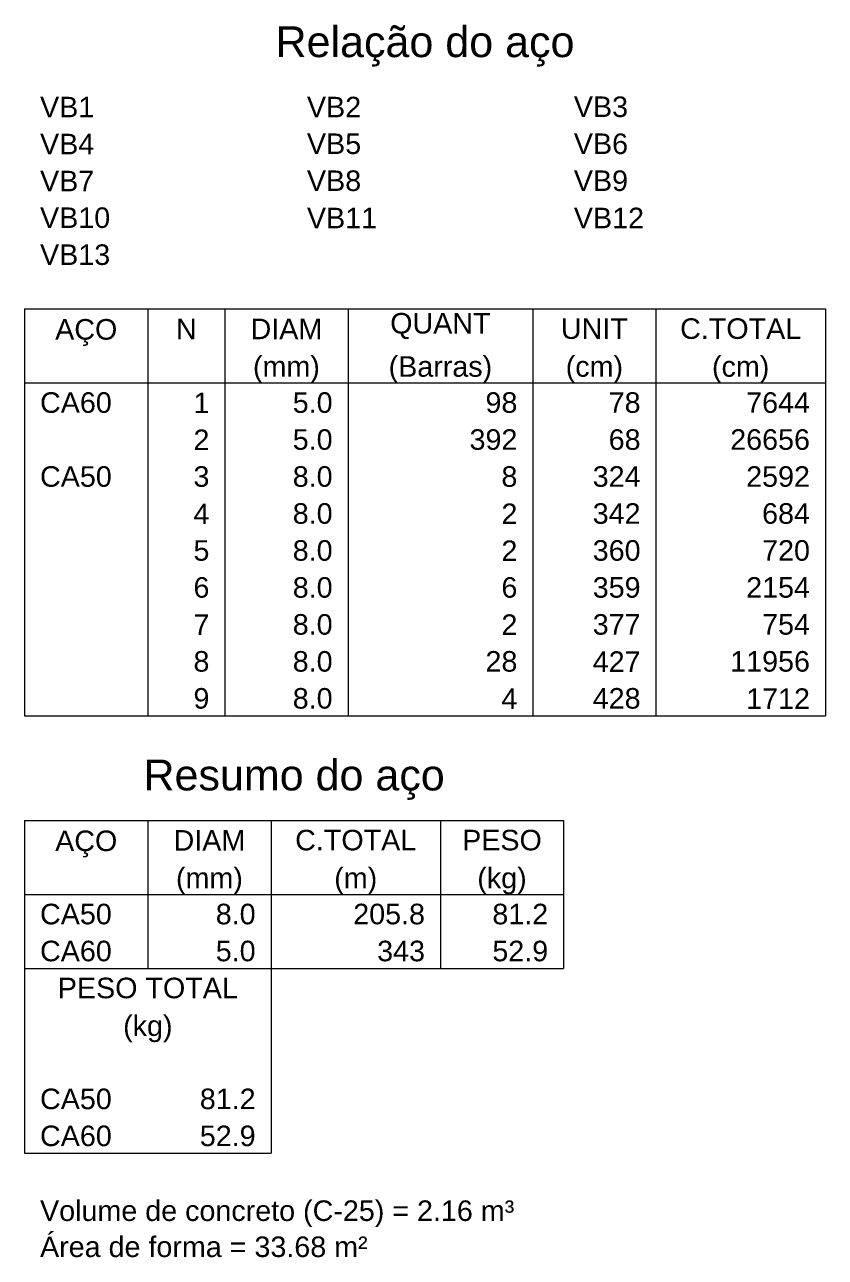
# Model space of a CAD drawing. Header units: millimetres. Extents: x 0 to 619, y -40 to 53.
# Drawn here: x 276.9 to 285.16, y -26.16 to -13.45 of the extents above; entities that cross this region are included whole.
import ezdxf

# ---------------------------------------------------------------- set-up
doc = ezdxf.new("R2010")
doc.units = ezdxf.units.MM
doc.layers.add('DT-Relação do aço', color=9, linetype='Continuous', lineweight=5)
doc.styles.add('Arial', font='arial.ttf')

msp = doc.modelspace()

# ---------------------------------------------------------------- linework, layer by layer
at = {"layer": 'DT-Relação do aço', "linetype": 'Continuous'}
for p, q in [((276.8964, -16.3777), (285.1566, -16.3777)), ((276.8964, -16.3777), (276.8964, -17.1402)), ((278.1672, -16.3777), (278.1672, -17.1402)), ((278.9615, -16.3777), (278.9615, -17.1402)), ((280.2323, -16.3777), (280.2323, -17.1402)), ((282.1385, -16.3777), (282.1385, -17.1402)), ((283.4093, -16.3777), (283.4093, -17.1402)), ((285.1566, -16.3777), (285.1566, -17.1402)), ((276.8964, -17.1402), (285.1566, -17.1402)), ((276.8964, -17.1402), (276.8964, -20.5714)), ((278.1672, -17.1402), (278.1672, -20.5714)), ((278.9615, -17.1402), (278.9615, -20.5714)), ((280.2323, -17.1402), (280.2323, -20.5714)), ((282.1385, -17.1402), (282.1385, -20.5714)), ((283.4093, -17.1402), (283.4093, -20.5714)), ((285.1566, -17.1402), (285.1566, -20.5714)), ((276.8964, -20.5714), (285.1566, -20.5714)), ((276.8964, -21.6516), (282.4562, -21.6516)), ((276.8964, -21.6516), (276.8964, -22.414)), ((278.1672, -21.6516), (278.1672, -22.414)), ((279.438, -21.6516), (279.438, -22.414)), ((281.1854, -21.6516), (281.1854, -22.414)), ((282.4562, -21.6516), (282.4562, -22.414)), ((276.8964, -22.414), (282.4562, -22.414)), ((276.8964, -22.414), (276.8964, -23.1765)), ((278.1672, -22.414), (278.1672, -23.1765)), ((279.438, -22.414), (279.438, -23.1765)), ((281.1854, -22.414), (281.1854, -23.1765)), ((282.4562, -22.414), (282.4562, -23.1765)), ((276.8964, -23.1765), (282.4562, -23.1765)), ((276.8964, -23.1765), (276.8964, -24.3202)), ((279.438, -23.1765), (279.438, -24.3202)), ((276.8964, -24.3202), (276.8964, -25.0827)), ((279.438, -24.3202), (279.438, -25.0827)), ((276.8964, -25.0827), (279.438, -25.0827))]:
    msp.add_line(p, q, dxfattribs=at)

# ---------------------------------------------------------------- texts
at = {"layer": 'DT-Relação do aço', "color": 7, "line_spacing_factor": 0.9, "style": 'Arial'}
for s, insert, char_height, width, attachment_point in [('Relação do aço', (281.0265, -13.8785), 0.3177, 5.33736, 8), ('VB1', (277.0553, -14.4016), 0.2118, 0.76248, 7), ('VB2', (279.8087, -14.4016), 0.2118, 0.76248, 7), ('VB3', (282.5621, -14.4016), 0.2118, 0.76248, 7), ('VB4', (277.0553, -14.7829), 0.2118, 0.76248, 7), ('VB5', (279.8087, -14.7829), 0.2118, 0.76248, 7), ('VB6', (282.5621, -14.7829), 0.2118, 0.76248, 7), ('VB7', (277.0553, -15.1641), 0.2118, 0.76248, 7), ('VB8', (279.8087, -15.1641), 0.2118, 0.76248, 7), ('VB9', (282.5621, -15.1641), 0.2118, 0.76248, 7), ('VB10', (277.0553, -15.5454), 0.2118, 1.01664, 7), ('VB11', (279.8087, -15.5454), 0.2118, 1.01664, 7), ('VB12', (282.5621, -15.5454), 0.2118, 1.01664, 7), ('VB13', (277.0553, -15.9266), 0.2118, 1.01664, 7), ('AÇO', (277.5318, -16.759), 0.2118, 0.76248, 8), ('N', (278.5643, -16.6891), 0.2118, 0.25416, 8), ('DIAM', (279.5969, -16.6891), 0.2118, 1.01664, 8), ('QUANT', (281.1854, -16.6891), 0.2118, 1.2708, 8), ('UNIT', (282.7739, -16.6891), 0.2118, 1.01664, 8), ('C.TOTAL', (284.2829, -16.6891), 0.2118, 1.77912, 8), ('(mm)', (279.5969, -17.1402), 0.2118, 1.01664, 8), ('(Barras)', (281.1854, -17.1402), 0.2118, 2.03328, 8), ('(cm)', (282.7739, -17.1402), 0.2118, 1.01664, 8), ('(cm)', (284.2829, -17.1402), 0.2118, 1.01664, 8), ('CA60', (277.0553, -17.4516), 0.2118, 1.01664, 7), ('1', (278.8026, -17.4516), 0.2118, 0.25416, 9), ('5.0', (280.0734, -17.4516), 0.2118, 0.76248, 9), ('98', (281.9796, -17.4516), 0.2118, 0.50832, 9), ('78', (283.2504, -17.4516), 0.2118, 0.50832, 9), ('7644', (284.9978, -17.4516), 0.2118, 1.01664, 9), ('2', (278.8026, -17.8328), 0.2118, 0.25416, 9), ('5.0', (280.0734, -17.8328), 0.2118, 0.76248, 9), ('392', (281.9796, -17.8328), 0.2118, 0.76248, 9), ('68', (283.2504, -17.8328), 0.2118, 0.50832, 9), ('26656', (284.9978, -17.8328), 0.2118, 1.2708, 9), ('CA50', (277.0553, -18.214), 0.2118, 1.01664, 7), ('3', (278.8026, -18.214), 0.2118, 0.25416, 9), ('8.0', (280.0734, -18.214), 0.2118, 0.76248, 9), ('8', (281.9796, -18.214), 0.2118, 0.25416, 9), ('324', (283.2504, -18.214), 0.2118, 0.76248, 9), ('2592', (284.9978, -18.214), 0.2118, 1.01664, 9), ('4', (278.8026, -18.5953), 0.2118, 0.25416, 9), ('8.0', (280.0734, -18.5953), 0.2118, 0.76248, 9), ('2', (281.9796, -18.5953), 0.2118, 0.25416, 9), ('342', (283.2504, -18.5953), 0.2118, 0.76248, 9), ('684', (284.9978, -18.5953), 0.2118, 0.76248, 9), ('5', (278.8026, -18.9765), 0.2118, 0.25416, 9), ('8.0', (280.0734, -18.9765), 0.2118, 0.76248, 9), ('2', (281.9796, -18.9765), 0.2118, 0.25416, 9), ('360', (283.2504, -18.9765), 0.2118, 0.76248, 9), ('720', (284.9978, -18.9765), 0.2118, 0.76248, 9), ('6', (278.8026, -19.3578), 0.2118, 0.25416, 9), ('8.0', (280.0734, -19.3578), 0.2118, 0.76248, 9), ('6', (281.9796, -19.3578), 0.2118, 0.25416, 9), ('359', (283.2504, -19.3578), 0.2118, 0.76248, 9), ('2154', (284.9978, -19.3578), 0.2118, 1.01664, 9), ('7', (278.8026, -19.739), 0.2118, 0.25416, 9), ('8.0', (280.0734, -19.739), 0.2118, 0.76248, 9), ('2', (281.9796, -19.739), 0.2118, 0.25416, 9), ('377', (283.2504, -19.739), 0.2118, 0.76248, 9), ('754', (284.9978, -19.739), 0.2118, 0.76248, 9), ('8', (278.8026, -20.1202), 0.2118, 0.25416, 9), ('8.0', (280.0734, -20.1202), 0.2118, 0.76248, 9), ('28', (281.9796, -20.1202), 0.2118, 0.50832, 9), ('427', (283.2504, -20.1202), 0.2118, 0.76248, 9), ('11956', (284.9978, -20.1202), 0.2118, 1.2708, 9), ('9', (278.8026, -20.5015), 0.2118, 0.25416, 9), ('8.0', (280.0734, -20.5015), 0.2118, 0.76248, 9), ('4', (281.9796, -20.5015), 0.2118, 0.25416, 9), ('428', (283.2504, -20.5015), 0.2118, 0.76248, 9), ('1712', (284.9978, -20.5015), 0.2118, 1.01664, 9), ('Resumo do aço', (279.6763, -21.4398), 0.3177, 4.95612, 8), ('AÇO', (277.5318, -22.0328), 0.2118, 0.76248, 8), ('DIAM', (278.8026, -21.9629), 0.2118, 1.01664, 8), ('C.TOTAL', (280.3117, -21.9629), 0.2118, 1.77912, 8), ('PESO', (281.8208, -21.9629), 0.2118, 1.01664, 8), ('(mm)', (278.8026, -22.414), 0.2118, 1.01664, 8), ('(m)', (280.3117, -22.414), 0.2118, 0.76248, 8), ('(kg)', (281.8208, -22.414), 0.2118, 1.01664, 8), ('CA50', (277.0553, -22.7254), 0.2118, 1.01664, 7), ('8.0', (279.2792, -22.7254), 0.2118, 0.76248, 9), ('205.8', (281.0265, -22.7254), 0.2118, 1.2708, 9), ('81.2', (282.2973, -22.7254), 0.2118, 1.01664, 9), ('CA60', (277.0553, -23.1066), 0.2118, 1.01664, 7), ('5.0', (279.2792, -23.1066), 0.2118, 0.76248, 9), ('343', (281.0265, -23.1066), 0.2118, 0.76248, 9), ('52.9', (282.2973, -23.1066), 0.2118, 1.01664, 9), ('PESO TOTAL', (278.1672, -23.4879), 0.2118, 2.5416, 8), ('(kg)', (278.1672, -23.939), 0.2118, 1.01664, 8), ('CA50', (277.0553, -24.6316), 0.2118, 1.01664, 7), ('81.2', (279.2792, -24.6316), 0.2118, 1.01664, 9), ('CA60', (277.0553, -25.0128), 0.2118, 1.01664, 7), ('52.9', (279.2792, -25.0128), 0.2118, 1.01664, 9), ('Volume de concreto (C-25) = 2.16 m³', (277.0553, -25.8452), 0.2118, 8.8956, 7), ('Área de forma = 33.68 m²', (277.0553, -26.1565), 0.2118, 6.09984, 7)]:
    msp.add_mtext(s, dxfattribs=dict(at, insert=insert, char_height=char_height, width=width, attachment_point=attachment_point))

doc.saveas('drawing.dxf')
